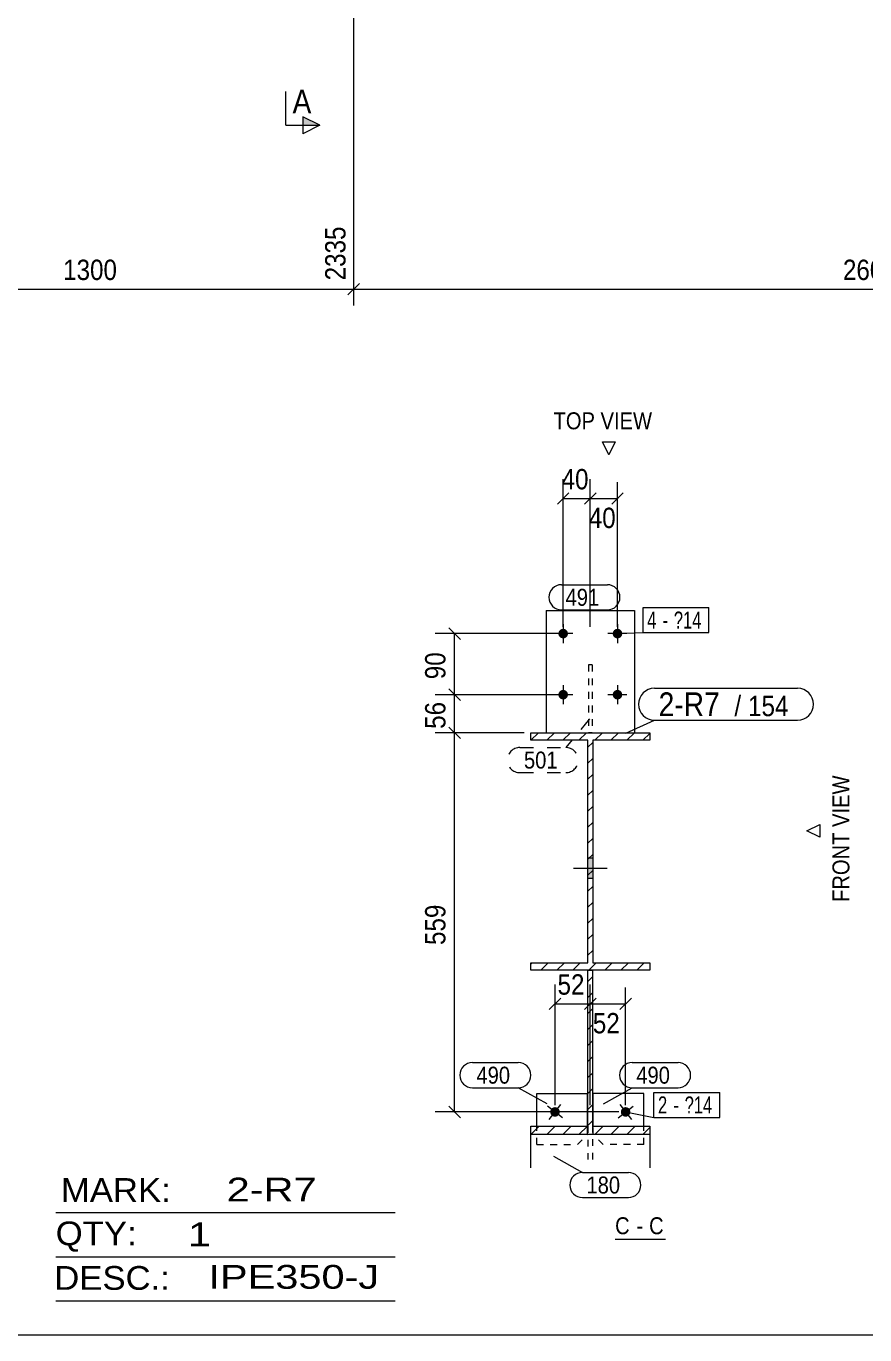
# Model space of a CAD drawing. Header units: millimetres. Extents: x 2 to 825, y 1 to 579.
# Drawn here: x 213.2 to 336.7, y 5 to 197.8 of the extents above; entities that cross this region are included whole.
import ezdxf

# ---------------------------------------------------------------- set-up
doc = ezdxf.new("R2010")
doc.units = ezdxf.units.MM
for name, pattern in [('XKITLINE00', [0]), ('XKITLINE01', [4, 1, -1, 1, -1]), ('XKITLINE02', [4, 2, -2])]:
    doc.linetypes.add(name, pattern=pattern)
for name, color, linetype, lineweight in [('Bolt', 3, 'Continuous', 0), ('BoltMark', 7, 'Continuous', 0), ('Dimensions', 7, 'Continuous', 0), ('DrawingSheet', 5, 'Continuous', 0), ('OtherObjectType', 7, 'Continuous', 0), ('Part', 2, 'Continuous', 0), ('PartMark', 7, 'Continuous', 0), ('Section', 6, 'Continuous', 0)]:
    doc.layers.add(name, color=color, linetype=linetype, lineweight=lineweight)
doc.styles.add('ARIAL', font='ARIAL.TTF')
doc.styles.add('ARIAL_NARROW', font='ARIALN.TTF')

# ---------------------------------------------------------------- blocks, each defined once
blk = doc.blocks.new('*A1')
at = {"layer": 'Part', "color": 7, "linetype": 'XKITLINE00', "lineweight": 0}
for p, q in [((287.52, 92.6), (288.61, 93.7)), ((287.52, 92.6), (287.52, 92.6)), ((289.88, 92.6), (290.97, 93.7)), ((292.23, 92.6), (293.33, 93.7)), ((294.59, 92.6), (295.69, 93.7)), ((296.95, 92.6), (298.05, 93.7)), ((299.31, 92.6), (300.4, 93.7)), ((301.66, 92.6), (302.76, 93.7)), ((304.02, 92.6), (305.02, 93.6)), ((295.92, 91.57), (296.62, 92.27)), ((295.92, 89.21), (296.62, 89.91)), ((295.92, 86.86), (296.62, 87.56)), ((295.92, 84.5), (296.62, 85.2)), ((295.92, 82.14), (296.62, 82.84)), ((295.92, 79.78), (296.62, 80.48)), ((295.92, 77.43), (296.62, 78.13)), ((295.92, 75.07), (296.62, 75.77)), ((295.92, 72.71), (296.62, 73.41)), ((295.92, 70.36), (296.62, 71.06)), ((295.92, 68), (296.62, 68.7)), ((295.92, 65.64), (296.62, 66.34)), ((295.92, 63.28), (296.62, 63.98)), ((287.52, 59.6), (287.72, 59.8)), ((288.98, 58.7), (290.08, 59.8)), ((291.34, 58.7), (292.44, 59.8)), ((293.69, 58.7), (294.79, 59.8)), ((295.92, 60.93), (296.62, 61.63)), ((296.05, 58.7), (297.15, 59.8)), ((298.41, 58.7), (299.51, 59.8)), ((300.77, 58.7), (301.87, 59.8)), ((303.12, 58.7), (304.22, 59.8))]:
    blk.add_line(p, q, dxfattribs=at)
blk = doc.blocks.new('*A2')
at = {"layer": 'Part', "color": 7, "linetype": 'XKITLINE00', "lineweight": 0}
for p, q in [((296.62, 57.77), (295.92, 57.07)), ((296.62, 55.41), (295.92, 54.71)), ((296.62, 53.05), (295.92, 52.35)), ((296.62, 50.7), (295.92, 50)), ((296.62, 48.34), (295.92, 47.64)), ((296.62, 45.98), (295.92, 45.28)), ((296.62, 43.62), (295.92, 42.92)), ((296.62, 41.27), (295.92, 40.57)), ((296.62, 38.91), (295.92, 38.21)), ((288.74, 35.75), (287.52, 34.52)), ((291.1, 35.75), (289.88, 34.52)), ((293.46, 35.75), (292.23, 34.52)), ((295.83, 35.76), (294.59, 34.52)), ((296.62, 36.55), (295.92, 35.85)), ((298.17, 35.75), (296.95, 34.52)), ((300.53, 35.75), (299.31, 34.52)), ((302.89, 35.75), (301.66, 34.52)), ((305.02, 35.52), (304.02, 34.52))]:
    blk.add_line(p, q, dxfattribs=at)
blk = doc.blocks.new('*A107')
at = {"layer": 'Bolt'}
blk.add_hatch(color=3, dxfattribs=at).paths.add_polyline_path([(296.62, 72.2), (295.92, 72.2), (295.92, 75.2), (296.62, 75.2)], flags=17)
at = {"layer": 'Bolt', "color": 3, "linetype": 'XKITLINE00', "lineweight": 0}
for p, q in [((296.62, 75.2), (295.92, 75.2)), ((298.77, 73.7), (293.77, 73.7)), ((296.62, 72.2), (295.92, 72.2))]:
    blk.add_line(p, q, dxfattribs=at)
blk = doc.blocks.new('*A108')
at = {"layer": 'Bolt'}
blk.add_hatch(color=3, dxfattribs=at).paths.add_polyline_path([(301.07, 38.41), (301.1, 38.43), (301.13, 38.45), (301.16, 38.46), (301.19, 38.48), (301.22, 38.49), (301.25, 38.5), (301.28, 38.51), (301.32, 38.52), (301.35, 38.53), (301.39, 38.53), (301.42, 38.54), (301.45, 38.54), (301.49, 38.54), (301.52, 38.54), (301.56, 38.53), (301.59, 38.53), (301.62, 38.52), (301.66, 38.51), (301.69, 38.5), (301.72, 38.49), (301.75, 38.48), (301.79, 38.46), (301.82, 38.45), (301.85, 38.43), (301.87, 38.41), (301.9, 38.39), (301.93, 38.37), (301.95, 38.34), (301.98, 38.32), (302, 38.29), (302.02, 38.27), (302.04, 38.24), (302.06, 38.21), (302.08, 38.18), (302.1, 38.15), (302.11, 38.12), (302.12, 38.09), (302.13, 38.06), (302.14, 38.02), (302.15, 37.99), (302.16, 37.96), (302.16, 37.92), (302.17, 37.89), (302.17, 37.85), (302.17, 37.82), (302.17, 37.79), (302.16, 37.75), (302.16, 37.72), (302.15, 37.68), (302.14, 37.65), (302.13, 37.62), (302.12, 37.59), (302.11, 37.55), (302.09, 37.52), (302.08, 37.49), (302.06, 37.46), (302.04, 37.43), (302.02, 37.41), (302, 37.38), (301.98, 37.35), (301.95, 37.33), (301.93, 37.31), (301.9, 37.29), (301.87, 37.27), (301.84, 37.25), (301.81, 37.23), (301.78, 37.21), (301.75, 37.2), (301.72, 37.18), (301.69, 37.17), (301.66, 37.16), (301.62, 37.15), (301.59, 37.15), (301.55, 37.14), (301.52, 37.14), (301.49, 37.14), (301.45, 37.14), (301.42, 37.14), (301.38, 37.14), (301.35, 37.15), (301.32, 37.16), (301.28, 37.16), (301.25, 37.17), (301.22, 37.19), (301.18, 37.2), (301.15, 37.21), (301.12, 37.23), (301.09, 37.25), (301.07, 37.27), (301.04, 37.29), (301.01, 37.31), (300.99, 37.33), (300.96, 37.36), (300.94, 37.38), (300.92, 37.41), (300.9, 37.44), (300.88, 37.46), (300.86, 37.49), (300.84, 37.52), (300.83, 37.56), (300.82, 37.59), (300.8, 37.62), (300.79, 37.65), (300.79, 37.69), (300.78, 37.72), (300.77, 37.75), (300.77, 37.79), (300.77, 37.82), (300.77, 37.86), (300.77, 37.89), (300.78, 37.93), (300.78, 37.96), (300.79, 37.99), (300.8, 38.03), (300.81, 38.06), (300.82, 38.09), (300.83, 38.12), (300.84, 38.15), (300.86, 38.18), (300.88, 38.21), (300.9, 38.24), (300.92, 38.27), (300.94, 38.3), (300.96, 38.32), (300.99, 38.35), (301.01, 38.37), (301.04, 38.39)], flags=17)
at = {"layer": 'Bolt', "color": 3, "linetype": 'XKITLINE00', "lineweight": 0}
for p, q in [((300.36, 36.98), (302.57, 38.7)), ((300.61, 38.94), (302.33, 36.73))]:
    blk.add_line(p, q, dxfattribs=at)
blk = doc.blocks.new('*A109')
at = {"layer": 'Bolt'}
blk.add_hatch(color=3, dxfattribs=at).paths.add_polyline_path([(290.61, 37.31), (290.59, 37.33), (290.56, 37.35), (290.54, 37.38), (290.52, 37.41), (290.5, 37.43), (290.48, 37.46), (290.46, 37.49), (290.44, 37.52), (290.43, 37.55), (290.42, 37.59), (290.41, 37.62), (290.4, 37.65), (290.39, 37.68), (290.38, 37.72), (290.38, 37.75), (290.37, 37.79), (290.37, 37.82), (290.37, 37.85), (290.37, 37.89), (290.37, 37.92), (290.38, 37.96), (290.39, 37.99), (290.39, 38.02), (290.4, 38.06), (290.42, 38.09), (290.43, 38.12), (290.44, 38.15), (290.46, 38.18), (290.48, 38.21), (290.5, 38.24), (290.52, 38.27), (290.54, 38.29), (290.56, 38.32), (290.59, 38.34), (290.61, 38.37), (290.64, 38.39), (290.67, 38.41), (290.69, 38.43), (290.72, 38.45), (290.75, 38.46), (290.78, 38.48), (290.82, 38.49), (290.85, 38.5), (290.88, 38.51), (290.92, 38.52), (290.95, 38.53), (290.98, 38.53), (291.02, 38.54), (291.05, 38.54), (291.09, 38.54), (291.12, 38.54), (291.15, 38.53), (291.19, 38.53), (291.22, 38.52), (291.26, 38.51), (291.29, 38.5), (291.32, 38.49), (291.35, 38.48), (291.38, 38.46), (291.41, 38.45), (291.44, 38.43), (291.47, 38.41), (291.5, 38.39), (291.53, 38.37), (291.55, 38.35), (291.58, 38.32), (291.6, 38.3), (291.62, 38.27), (291.64, 38.24), (291.66, 38.21), (291.68, 38.18), (291.69, 38.15), (291.71, 38.12), (291.72, 38.09), (291.73, 38.06), (291.74, 38.03), (291.75, 37.99), (291.76, 37.96), (291.76, 37.93), (291.77, 37.89), (291.77, 37.86), (291.77, 37.82), (291.77, 37.79), (291.76, 37.75), (291.76, 37.72), (291.75, 37.69), (291.74, 37.65), (291.73, 37.62), (291.72, 37.59), (291.71, 37.56), (291.7, 37.52), (291.68, 37.49), (291.66, 37.46), (291.64, 37.44), (291.62, 37.41), (291.6, 37.38), (291.58, 37.36), (291.55, 37.33), (291.53, 37.31), (291.5, 37.29), (291.47, 37.27), (291.45, 37.25), (291.42, 37.23), (291.39, 37.21), (291.35, 37.2), (291.32, 37.19), (291.29, 37.17), (291.26, 37.16), (291.22, 37.16), (291.19, 37.15), (291.16, 37.14), (291.12, 37.14), (291.09, 37.14), (291.05, 37.14), (291.02, 37.14), (290.99, 37.14), (290.95, 37.15), (290.92, 37.15), (290.88, 37.16), (290.85, 37.17), (290.82, 37.18), (290.79, 37.2), (290.76, 37.21), (290.73, 37.23), (290.7, 37.25), (290.67, 37.27), (290.64, 37.29)], flags=17)
at = {"layer": 'Bolt', "color": 3, "linetype": 'XKITLINE00', "lineweight": 0}
for p, q in [((292.17, 36.98), (289.96, 38.7)), ((290.21, 36.73), (291.93, 38.94))]:
    blk.add_line(p, q, dxfattribs=at)
blk = doc.blocks.new('*A110')
at = {"layer": 'Bolt'}
for points in [[(292.97, 108.27), (292.97, 108.23), (292.96, 108.2), (292.96, 108.16), (292.95, 108.13), (292.94, 108.1), (292.93, 108.06), (292.92, 108.03), (292.9, 108), (292.89, 107.97), (292.87, 107.94), (292.85, 107.91), (292.83, 107.88), (292.81, 107.86), (292.79, 107.83), (292.76, 107.81), (292.74, 107.78), (292.71, 107.76), (292.69, 107.74), (292.66, 107.72), (292.63, 107.7), (292.6, 107.68), (292.57, 107.67), (292.54, 107.65), (292.51, 107.64), (292.47, 107.63), (292.44, 107.62), (292.41, 107.61), (292.37, 107.61), (292.34, 107.6), (292.3, 107.6), (292.27, 107.6), (292.24, 107.6), (292.2, 107.6), (292.17, 107.61), (292.13, 107.61), (292.1, 107.62), (292.07, 107.63), (292.03, 107.64), (292, 107.65), (291.97, 107.67), (291.94, 107.68), (291.91, 107.7), (291.88, 107.72), (291.85, 107.74), (291.83, 107.76), (291.8, 107.78), (291.77, 107.81), (291.75, 107.83), (291.73, 107.86), (291.71, 107.88), (291.69, 107.91), (291.67, 107.94), (291.65, 107.97), (291.64, 108), (291.62, 108.03), (291.61, 108.06), (291.6, 108.1), (291.59, 108.13), (291.58, 108.16), (291.58, 108.2), (291.57, 108.23), (291.57, 108.27), (291.57, 108.3), (291.57, 108.33), (291.57, 108.37), (291.58, 108.4), (291.58, 108.44), (291.59, 108.47), (291.6, 108.5), (291.61, 108.54), (291.62, 108.57), (291.64, 108.6), (291.65, 108.63), (291.67, 108.66), (291.69, 108.69), (291.71, 108.72), (291.73, 108.74), (291.75, 108.77), (291.77, 108.8), (291.8, 108.82), (291.83, 108.84), (291.85, 108.86), (291.88, 108.88), (291.91, 108.9), (291.94, 108.92), (291.97, 108.93), (292, 108.95), (292.03, 108.96), (292.07, 108.97), (292.1, 108.98), (292.13, 108.99), (292.17, 108.99), (292.2, 109), (292.24, 109), (292.27, 109), (292.3, 109), (292.34, 109), (292.37, 108.99), (292.41, 108.99), (292.44, 108.98), (292.47, 108.97), (292.51, 108.96), (292.54, 108.95), (292.57, 108.93), (292.6, 108.92), (292.63, 108.9), (292.66, 108.88), (292.69, 108.86), (292.71, 108.84), (292.74, 108.82), (292.76, 108.8), (292.79, 108.77), (292.81, 108.74), (292.83, 108.72), (292.85, 108.69), (292.87, 108.66), (292.89, 108.63), (292.9, 108.6), (292.92, 108.57), (292.93, 108.54), (292.94, 108.5), (292.95, 108.47), (292.96, 108.44), (292.96, 108.4), (292.97, 108.37), (292.97, 108.33), (292.97, 108.3)], [(300.97, 108.27), (300.97, 108.23), (300.96, 108.2), (300.96, 108.16), (300.95, 108.13), (300.94, 108.1), (300.93, 108.06), (300.92, 108.03), (300.9, 108), (300.89, 107.97), (300.87, 107.94), (300.85, 107.91), (300.83, 107.88), (300.81, 107.86), (300.79, 107.83), (300.76, 107.81), (300.74, 107.78), (300.71, 107.76), (300.69, 107.74), (300.66, 107.72), (300.63, 107.7), (300.6, 107.68), (300.57, 107.67), (300.54, 107.65), (300.51, 107.64), (300.47, 107.63), (300.44, 107.62), (300.41, 107.61), (300.37, 107.61), (300.34, 107.6), (300.3, 107.6), (300.27, 107.6), (300.24, 107.6), (300.2, 107.6), (300.17, 107.61), (300.13, 107.61), (300.1, 107.62), (300.07, 107.63), (300.03, 107.64), (300, 107.65), (299.97, 107.67), (299.94, 107.68), (299.91, 107.7), (299.88, 107.72), (299.85, 107.74), (299.83, 107.76), (299.8, 107.78), (299.77, 107.81), (299.75, 107.83), (299.73, 107.86), (299.71, 107.88), (299.69, 107.91), (299.67, 107.94), (299.65, 107.97), (299.64, 108), (299.62, 108.03), (299.61, 108.06), (299.6, 108.1), (299.59, 108.13), (299.58, 108.16), (299.58, 108.2), (299.57, 108.23), (299.57, 108.27), (299.57, 108.3), (299.57, 108.33), (299.57, 108.37), (299.58, 108.4), (299.58, 108.44), (299.59, 108.47), (299.6, 108.5), (299.61, 108.54), (299.62, 108.57), (299.64, 108.6), (299.65, 108.63), (299.67, 108.66), (299.69, 108.69), (299.71, 108.72), (299.73, 108.74), (299.75, 108.77), (299.77, 108.8), (299.8, 108.82), (299.83, 108.84), (299.85, 108.86), (299.88, 108.88), (299.91, 108.9), (299.94, 108.92), (299.97, 108.93), (300, 108.95), (300.03, 108.96), (300.07, 108.97), (300.1, 108.98), (300.13, 108.99), (300.17, 108.99), (300.2, 109), (300.24, 109), (300.27, 109), (300.3, 109), (300.34, 109), (300.37, 108.99), (300.41, 108.99), (300.44, 108.98), (300.47, 108.97), (300.51, 108.96), (300.54, 108.95), (300.57, 108.93), (300.6, 108.92), (300.63, 108.9), (300.66, 108.88), (300.69, 108.86), (300.71, 108.84), (300.74, 108.82), (300.76, 108.8), (300.79, 108.77), (300.81, 108.74), (300.83, 108.72), (300.85, 108.69), (300.87, 108.66), (300.89, 108.63), (300.9, 108.6), (300.92, 108.57), (300.93, 108.54), (300.94, 108.5), (300.95, 108.47), (300.96, 108.44), (300.96, 108.4), (300.97, 108.37), (300.97, 108.33), (300.97, 108.3)], [(292.97, 99.27), (292.97, 99.23), (292.96, 99.2), (292.96, 99.16), (292.95, 99.13), (292.94, 99.1), (292.93, 99.06), (292.92, 99.03), (292.9, 99), (292.89, 98.97), (292.87, 98.94), (292.85, 98.91), (292.83, 98.88), (292.81, 98.86), (292.79, 98.83), (292.76, 98.81), (292.74, 98.78), (292.71, 98.76), (292.69, 98.74), (292.66, 98.72), (292.63, 98.7), (292.6, 98.68), (292.57, 98.67), (292.54, 98.65), (292.51, 98.64), (292.47, 98.63), (292.44, 98.62), (292.41, 98.61), (292.37, 98.61), (292.34, 98.6), (292.3, 98.6), (292.27, 98.6), (292.24, 98.6), (292.2, 98.6), (292.17, 98.61), (292.13, 98.61), (292.1, 98.62), (292.07, 98.63), (292.03, 98.64), (292, 98.65), (291.97, 98.67), (291.94, 98.68), (291.91, 98.7), (291.88, 98.72), (291.85, 98.74), (291.83, 98.76), (291.8, 98.78), (291.77, 98.81), (291.75, 98.83), (291.73, 98.86), (291.71, 98.88), (291.69, 98.91), (291.67, 98.94), (291.65, 98.97), (291.64, 99), (291.62, 99.03), (291.61, 99.06), (291.6, 99.1), (291.59, 99.13), (291.58, 99.16), (291.58, 99.2), (291.57, 99.23), (291.57, 99.27), (291.57, 99.3), (291.57, 99.33), (291.57, 99.37), (291.58, 99.4), (291.58, 99.44), (291.59, 99.47), (291.6, 99.5), (291.61, 99.54), (291.62, 99.57), (291.64, 99.6), (291.65, 99.63), (291.67, 99.66), (291.69, 99.69), (291.71, 99.72), (291.73, 99.74), (291.75, 99.77), (291.77, 99.8), (291.8, 99.82), (291.83, 99.84), (291.85, 99.86), (291.88, 99.88), (291.91, 99.9), (291.94, 99.92), (291.97, 99.93), (292, 99.95), (292.03, 99.96), (292.07, 99.97), (292.1, 99.98), (292.13, 99.99), (292.17, 99.99), (292.2, 100), (292.24, 100), (292.27, 100), (292.3, 100), (292.34, 100), (292.37, 99.99), (292.41, 99.99), (292.44, 99.98), (292.47, 99.97), (292.51, 99.96), (292.54, 99.95), (292.57, 99.93), (292.6, 99.92), (292.63, 99.9), (292.66, 99.88), (292.69, 99.86), (292.71, 99.84), (292.74, 99.82), (292.76, 99.8), (292.79, 99.77), (292.81, 99.74), (292.83, 99.72), (292.85, 99.69), (292.87, 99.66), (292.89, 99.63), (292.9, 99.6), (292.92, 99.57), (292.93, 99.54), (292.94, 99.5), (292.95, 99.47), (292.96, 99.44), (292.96, 99.4), (292.97, 99.37), (292.97, 99.33), (292.97, 99.3)], [(300.97, 99.27), (300.97, 99.23), (300.96, 99.2), (300.96, 99.16), (300.95, 99.13), (300.94, 99.1), (300.93, 99.06), (300.92, 99.03), (300.9, 99), (300.89, 98.97), (300.87, 98.94), (300.85, 98.91), (300.83, 98.88), (300.81, 98.86), (300.79, 98.83), (300.76, 98.81), (300.74, 98.78), (300.71, 98.76), (300.69, 98.74), (300.66, 98.72), (300.63, 98.7), (300.6, 98.68), (300.57, 98.67), (300.54, 98.65), (300.51, 98.64), (300.47, 98.63), (300.44, 98.62), (300.41, 98.61), (300.37, 98.61), (300.34, 98.6), (300.3, 98.6), (300.27, 98.6), (300.24, 98.6), (300.2, 98.6), (300.17, 98.61), (300.13, 98.61), (300.1, 98.62), (300.07, 98.63), (300.03, 98.64), (300, 98.65), (299.97, 98.67), (299.94, 98.68), (299.91, 98.7), (299.88, 98.72), (299.85, 98.74), (299.83, 98.76), (299.8, 98.78), (299.77, 98.81), (299.75, 98.83), (299.73, 98.86), (299.71, 98.88), (299.69, 98.91), (299.67, 98.94), (299.65, 98.97), (299.64, 99), (299.62, 99.03), (299.61, 99.06), (299.6, 99.1), (299.59, 99.13), (299.58, 99.16), (299.58, 99.2), (299.57, 99.23), (299.57, 99.27), (299.57, 99.3), (299.57, 99.33), (299.57, 99.37), (299.58, 99.4), (299.58, 99.44), (299.59, 99.47), (299.6, 99.5), (299.61, 99.54), (299.62, 99.57), (299.64, 99.6), (299.65, 99.63), (299.67, 99.66), (299.69, 99.69), (299.71, 99.72), (299.73, 99.74), (299.75, 99.77), (299.77, 99.8), (299.8, 99.82), (299.83, 99.84), (299.85, 99.86), (299.88, 99.88), (299.91, 99.9), (299.94, 99.92), (299.97, 99.93), (300, 99.95), (300.03, 99.96), (300.07, 99.97), (300.1, 99.98), (300.13, 99.99), (300.17, 99.99), (300.2, 100), (300.24, 100), (300.27, 100), (300.3, 100), (300.34, 100), (300.37, 99.99), (300.41, 99.99), (300.44, 99.98), (300.47, 99.97), (300.51, 99.96), (300.54, 99.95), (300.57, 99.93), (300.6, 99.92), (300.63, 99.9), (300.66, 99.88), (300.69, 99.86), (300.71, 99.84), (300.74, 99.82), (300.76, 99.8), (300.79, 99.77), (300.81, 99.74), (300.83, 99.72), (300.85, 99.69), (300.87, 99.66), (300.89, 99.63), (300.9, 99.6), (300.92, 99.57), (300.93, 99.54), (300.94, 99.5), (300.95, 99.47), (300.96, 99.44), (300.96, 99.4), (300.97, 99.37), (300.97, 99.33), (300.97, 99.3)]]:
    blk.add_hatch(color=3, dxfattribs=at).paths.add_polyline_path(points, flags=17)
at = {"layer": 'Bolt', "color": 3, "linetype": 'XKITLINE00', "lineweight": 0}
for p, q in [((293.67, 108.3), (290.87, 108.3)), ((292.27, 109.7), (292.27, 106.9)), ((301.67, 108.3), (298.87, 108.3)), ((300.27, 109.7), (300.27, 106.9)), ((292.27, 100.7), (292.27, 97.9)), ((300.27, 100.7), (300.27, 97.9)), ((293.67, 99.3), (290.87, 99.3)), ((301.67, 99.3), (298.87, 99.3))]:
    blk.add_line(p, q, dxfattribs=at)
blk = doc.blocks.new('*A111')
at = {"layer": 'Part', "color": 2, "linetype": 'XKITLINE00', "lineweight": 0}
for p, q in [((287.52, 92.6), (287.52, 93.7)), ((287.52, 93.7), (305.02, 93.7)), ((295.92, 92.6), (287.52, 92.6)), ((295.92, 59.8), (295.92, 92.6)), ((305.02, 92.6), (296.62, 92.6)), ((296.62, 92.6), (296.62, 59.8)), ((305.02, 93.7), (305.02, 92.6)), ((287.52, 58.7), (287.52, 59.8)), ((287.52, 59.8), (295.92, 59.8)), ((296.62, 59.8), (305.02, 59.8)), ((305.02, 59.8), (305.02, 58.7)), ((305.02, 58.7), (287.52, 58.7))]:
    blk.add_line(p, q, dxfattribs=at)
blk = doc.blocks.new('*A112')
at = {"layer": 'Part', "color": 2, "linetype": 'XKITLINE00', "lineweight": 0}
for p, q in [((304.17, 40.54), (296.67, 40.54)), ((296.67, 35.75), (296.67, 40.54)), ((304.17, 35.75), (304.17, 40.54))]:
    blk.add_line(p, q, dxfattribs=at)
at = {"layer": 'Part', "color": 7, "linetype": 'XKITLINE01', "lineweight": 0}
for p, q in [((296.67, 34.54), (296.67, 35.75)), ((304.17, 33.04), (304.17, 35.75)), ((298.17, 33.04), (296.67, 34.54)), ((304.17, 33.04), (298.17, 33.04))]:
    blk.add_line(p, q, dxfattribs=at)
blk = doc.blocks.new('*A113')
at = {"layer": 'Part', "color": 2, "linetype": 'XKITLINE00', "lineweight": 0}
for p, q in [((288.37, 40.54), (295.87, 40.54)), ((288.37, 35.75), (288.37, 40.54)), ((295.87, 35.75), (295.87, 40.54))]:
    blk.add_line(p, q, dxfattribs=at)
at = {"layer": 'Part', "color": 7, "linetype": 'XKITLINE01', "lineweight": 0}
for p, q in [((288.37, 33.04), (288.37, 35.75)), ((295.87, 34.54), (295.87, 35.75)), ((288.37, 33.04), (294.37, 33.04)), ((294.37, 33.04), (295.87, 34.54))]:
    blk.add_line(p, q, dxfattribs=at)
blk = doc.blocks.new('*A114')
at = {"layer": 'Part', "color": 2, "linetype": 'XKITLINE00', "lineweight": 0}
for p, q in [((289.77, 111.7), (289.77, 93.7)), ((289.77, 111.7), (302.77, 111.7)), ((302.77, 111.7), (302.77, 93.7)), ((289.77, 93.7), (302.77, 93.7))]:
    blk.add_line(p, q, dxfattribs=at)
blk = doc.blocks.new('*A115')
at = {"layer": 'Part', "color": 7, "linetype": 'XKITLINE01', "lineweight": 0}
for p, q in [((296.52, 103.7), (296.02, 103.7)), ((296.02, 103.7), (296.02, 93.7)), ((296.52, 103.7), (296.52, 93.7)), ((296.52, 93.7), (296.02, 93.7))]:
    blk.add_line(p, q, dxfattribs=at)
blk = doc.blocks.new('*A116')
at = {"layer": 'Part', "color": 2, "linetype": 'XKITLINE00', "lineweight": 0}
for p, q in [((295.92, 35.75), (295.92, 58.7)), ((295.92, 58.7), (296.62, 58.7)), ((296.62, 58.7), (296.62, 58.7)), ((296.62, 35.75), (296.62, 58.7)), ((287.52, 29.59), (287.52, 35.75)), ((287.52, 35.75), (295.92, 35.75)), ((296.62, 35.75), (305.02, 35.75)), ((305.02, 35.75), (305.02, 29.59)), ((305.02, 34.52), (287.52, 34.52))]:
    blk.add_line(p, q, dxfattribs=at)
at = {"layer": 'Part', "color": 7, "linetype": 'XKITLINE01', "lineweight": 0}
for p, q in [((295.92, 35.75), (295.92, 30.82)), ((296.62, 30.82), (296.62, 35.75))]:
    blk.add_line(p, q, dxfattribs=at)
blk = doc.blocks.new('*A125')
at = {"layer": 'DrawingSheet', "color": 5, "linetype": 'XKITLINE00', "lineweight": 0}
blk.add_line((5, 5), (825, 5), dxfattribs=at)
blk = doc.blocks.new('*A129')
at = {"layer": 'OtherObjectType', "color": 6, "linetype": 'XKITLINE00', "lineweight": 0}
for p, q in [((217.5, 23), (267.5, 23)), ((217.5, 16.5), (267.5, 16.5)), ((217.5, 10), (267.5, 10))]:
    blk.add_line(p, q, dxfattribs=at)
at = {"layer": 'OtherObjectType', "color": 6, "style": 'ARIAL_NARROW'}
for s, width, p in [('MARK:', 1.275, (218.27, 24.58)), ('2-R7', 1.525501, (242.69, 24.65)), ('QTY:', 1.275, (217.5, 18.19)), ('1', 1.525501, (236.99, 18.05)), ('DESC.:', 1.275, (217.29, 11.63)), ('IPE350-J', 1.525501, (240, 11.79))]:
    blk.add_text(s, height=3.5, dxfattribs=dict(at, width=width)).set_placement(p)
blk = doc.blocks.new('*A163')
at = {"layer": 'Dimensions', "color": 7, "linetype": 'XKITLINE00', "lineweight": 0}
for p, q in [((184.7, 237.64), (184.7, 156.64)), ((261.4, 237.64), (261.4, 156.64)), ((185.55, 159.89), (183.85, 158.19)), ((184.7, 159.04), (261.4, 159.04)), ((262.25, 159.89), (260.55, 158.19))]:
    blk.add_line(p, q, dxfattribs=at)
at = {"layer": 'Dimensions', "color": 3}
for p in [(184.7, 159.04), (261.4, 159.04)]:
    blk.add_point(p, dxfattribs=at)
at = {"layer": 'Dimensions', "color": 3, "style": 'ARIAL', "width": 0.85}
blk.add_text('2335', height=3, rotation=90.0002, dxfattribs=at).set_placement((260.2, 160.34))
blk.add_text('1300', height=3, dxfattribs=at).set_placement((218.6, 160.39))
blk = doc.blocks.new('*A164')
at = {"layer": 'Dimensions', "color": 7, "linetype": 'XKITLINE00', "lineweight": 0}
for p, q in [((261.4, 237.64), (261.4, 156.64)), ((414.48, 237.64), (414.48, 156.64)), ((262.25, 159.89), (260.55, 158.19)), ((261.4, 159.04), (414.48, 159.04)), ((415.33, 159.89), (413.63, 158.19))]:
    blk.add_line(p, q, dxfattribs=at)
at = {"layer": 'Dimensions', "color": 3}
for p in [(261.4, 159.04), (414.48, 159.04)]:
    blk.add_point(p, dxfattribs=at)
at = {"layer": 'Dimensions', "color": 3, "style": 'ARIAL', "width": 0.85}
blk.add_text('4935', height=3, rotation=90.0002, dxfattribs=at).set_placement((413.28, 160.34))
blk.add_text('2600', height=3, dxfattribs=at).set_placement((333.49, 160.39))
blk = doc.blocks.new('*A195')
at = {"layer": 'Section'}
for points in [[(253.9, 305.61), (256.4, 305.61), (253.9, 304.36)], [(253.9, 184.43), (256.4, 183.18), (253.9, 183.18)]]:
    blk.add_hatch(color=3, dxfattribs=at).paths.add_polyline_path(points, flags=17)
at = {"layer": 'Section', "color": 3, "linetype": 'XKITLINE00', "lineweight": 0}
for p, q in [((253.9, 304.36), (253.9, 306.86)), ((253.9, 306.86), (256.4, 305.61)), ((256.4, 305.61), (253.9, 304.36)), ((256.4, 183.18), (253.9, 184.43)), ((253.9, 184.43), (253.9, 181.93)), ((256.4, 183.18), (253.9, 181.93))]:
    blk.add_line(p, q, dxfattribs=at)
at = {"layer": 'Section', "color": 1, "linetype": 'XKITLINE00', "lineweight": 0}
for p, q in [((251.4, 305.61), (251.4, 300.61)), ((251.4, 305.61), (256.4, 305.61)), ((251.4, 183.18), (251.4, 188.18)), ((251.4, 183.18), (256.4, 183.18))]:
    blk.add_line(p, q, dxfattribs=at)
at = {"layer": 'Section', "color": 7, "style": 'ARIAL', "width": 0.85}
for p in [(252.4, 300.36), (252.4, 184.93)]:
    blk.add_text('A', height=3.5, dxfattribs=at).set_placement(p)
blk = doc.blocks.new('*A243')
at = {"layer": 'Dimensions', "color": 7, "linetype": 'XKITLINE00', "lineweight": 0}
for p, q in [((291.07, 38.84), (291.07, 56.61)), ((296.27, 38.84), (296.27, 56.61)), ((291.92, 54.61), (290.22, 52.92)), ((297.12, 54.61), (295.42, 52.92)), ((291.07, 53.76), (296.27, 53.76))]:
    blk.add_line(p, q, dxfattribs=at)
at = {"layer": 'Dimensions', "color": 3}
for p in [(291.07, 53.76), (296.27, 53.76)]:
    blk.add_point(p, dxfattribs=at)
at = {"layer": 'Dimensions', "color": 3, "style": 'ARIAL', "width": 0.85}
blk.add_text('52', height=3, dxfattribs=at).set_placement((291.44, 55.11))
blk = doc.blocks.new('*A244')
at = {"layer": 'Dimensions', "color": 7, "linetype": 'XKITLINE00', "lineweight": 0}
for p, q in [((296.27, 38.84), (296.27, 56.16)), ((301.47, 38.84), (301.47, 56.16)), ((297.12, 54.61), (295.42, 52.92)), ((302.32, 54.61), (300.62, 52.92)), ((296.27, 53.76), (301.47, 53.76))]:
    blk.add_line(p, q, dxfattribs=at)
at = {"layer": 'Dimensions', "color": 3}
for p in [(296.27, 53.76), (301.47, 53.76)]:
    blk.add_point(p, dxfattribs=at)
at = {"layer": 'Dimensions', "color": 3, "style": 'ARIAL', "width": 0.85}
blk.add_text('52', height=3, dxfattribs=at).set_placement((296.64, 49.41))
blk = doc.blocks.new('*A245')
at = {"layer": 'Dimensions', "color": 7, "linetype": 'XKITLINE00', "lineweight": 0}
for p, q in [((292.27, 109.3), (292.27, 131.05)), ((296.27, 109.3), (296.27, 131.05)), ((293.12, 129.05), (291.42, 127.35)), ((292.27, 128.2), (296.27, 128.2)), ((297.12, 129.05), (295.42, 127.35))]:
    blk.add_line(p, q, dxfattribs=at)
at = {"layer": 'Dimensions', "color": 3}
for p in [(292.27, 128.2), (296.27, 128.2)]:
    blk.add_point(p, dxfattribs=at)
at = {"layer": 'Dimensions', "color": 3, "style": 'ARIAL', "width": 0.85}
blk.add_text('40', height=3, dxfattribs=at).set_placement((292.04, 129.55))
blk = doc.blocks.new('*A246')
at = {"layer": 'Dimensions', "color": 7, "linetype": 'XKITLINE00', "lineweight": 0}
for p, q in [((296.27, 109.3), (296.27, 130.6)), ((300.27, 109.3), (300.27, 130.6)), ((297.12, 129.05), (295.42, 127.35)), ((296.27, 128.2), (300.27, 128.2)), ((301.12, 129.05), (299.42, 127.35))]:
    blk.add_line(p, q, dxfattribs=at)
at = {"layer": 'Dimensions', "color": 3}
for p in [(296.27, 128.2), (300.27, 128.2)]:
    blk.add_point(p, dxfattribs=at)
at = {"layer": 'Dimensions', "color": 3, "style": 'ARIAL', "width": 0.85}
blk.add_text('40', height=3, dxfattribs=at).set_placement((296.04, 123.85))
blk = doc.blocks.new('*A247')
at = {"layer": 'Dimensions', "color": 7, "linetype": 'XKITLINE00', "lineweight": 0}
for p, q in [((275.42, 94.54), (277.12, 92.85)), ((286.52, 93.7), (273.42, 93.7)), ((276.27, 37.84), (276.27, 93.7)), ((275.42, 38.69), (277.12, 36.99)), ((300.47, 37.84), (273.42, 37.84))]:
    blk.add_line(p, q, dxfattribs=at)
at = {"layer": 'Dimensions', "color": 3}
for p in [(276.27, 93.7), (276.27, 37.84)]:
    blk.add_point(p, dxfattribs=at)
at = {"layer": 'Dimensions', "color": 3, "style": 'ARIAL', "width": 0.85}
blk.add_text('559', height=3, rotation=90.0002, dxfattribs=at).set_placement((274.92, 62.43))
blk = doc.blocks.new('*A248')
at = {"layer": 'Dimensions', "color": 7, "linetype": 'XKITLINE00', "lineweight": 0}
for p, q in [((291.27, 99.3), (273.42, 99.3)), ((275.42, 100.15), (277.12, 98.45)), ((276.27, 93.7), (276.27, 99.3)), ((275.42, 94.54), (277.12, 92.85)), ((286.52, 93.7), (273.42, 93.7))]:
    blk.add_line(p, q, dxfattribs=at)
at = {"layer": 'Dimensions', "color": 3}
for p in [(276.27, 99.3), (276.27, 93.7)]:
    blk.add_point(p, dxfattribs=at)
at = {"layer": 'Dimensions', "color": 3, "style": 'ARIAL', "width": 0.85}
blk.add_text('56', height=3, rotation=90.0002, dxfattribs=at).set_placement((274.92, 94.27))
blk = doc.blocks.new('*A249')
at = {"layer": 'Dimensions', "color": 7, "linetype": 'XKITLINE00', "lineweight": 0}
for p, q in [((291.27, 108.3), (273.42, 108.3)), ((275.42, 109.15), (277.12, 107.45)), ((276.27, 99.3), (276.27, 108.3)), ((291.27, 99.3), (273.42, 99.3)), ((275.42, 100.15), (277.12, 98.45))]:
    blk.add_line(p, q, dxfattribs=at)
at = {"layer": 'Dimensions', "color": 3}
for p in [(276.27, 108.3), (276.27, 99.3)]:
    blk.add_point(p, dxfattribs=at)
at = {"layer": 'Dimensions', "color": 3, "style": 'ARIAL', "width": 0.85}
blk.add_text('90', height=3, rotation=90.0002, dxfattribs=at).set_placement((274.92, 101.58))
blk = doc.blocks.new('*A250')
at = {"layer": 'BoltMark', "color": 7, "linetype": 'XKITLINE00', "lineweight": 0}
for p, q in [((304.04, 112.15), (313.73, 112.15)), ((304.04, 108.45), (304.04, 112.15)), ((313.73, 108.45), (313.73, 112.15)), ((300.27, 108.3), (304.04, 108.45)), ((304.04, 108.45), (313.73, 108.45))]:
    blk.add_line(p, q, dxfattribs=at)
at = {"layer": 'BoltMark', "color": 3, "style": 'ARIAL_NARROW', "width": 0.85}
for s, p in [('4', (304.64, 109.05)), ('-', (306.91, 109.05)), ('?14', (308.57, 109.05))]:
    blk.add_text(s, height=2.5, dxfattribs=at).set_placement(p)
blk = doc.blocks.new('*A251')
at = {"layer": 'BoltMark', "color": 7, "linetype": 'XKITLINE00', "lineweight": 0}
for p, q in [((305.64, 40.72), (315.33, 40.72)), ((305.64, 37.02), (305.64, 40.72)), ((315.33, 37.02), (315.33, 40.72)), ((301.47, 37.84), (305.64, 37.02)), ((305.64, 37.02), (315.33, 37.02))]:
    blk.add_line(p, q, dxfattribs=at)
at = {"layer": 'BoltMark', "color": 3, "style": 'ARIAL_NARROW', "width": 0.85}
for s, p in [('2', (306.24, 37.62)), ('-', (308.51, 37.62)), ('?14', (310.17, 37.62))]:
    blk.add_text(s, height=2.5, dxfattribs=at).set_placement(p)
blk = doc.blocks.new('*A252')
at = {"layer": 'PartMark', "color": 7, "linetype": 'XKITLINE02', "lineweight": 0}
for p, q in [((296.15, 95.73), (292.65, 91.52)), ((285.89, 91.52), (292.65, 91.52)), ((285.89, 87.82), (292.65, 87.82))]:
    blk.add_line(p, q, dxfattribs=at)
for centre, start, end in [((285.89, 89.67), 90, 270), ((292.65, 89.67), 270, 90)]:
    blk.add_arc(centre, 1.85, start, end, dxfattribs=at)
at = {"layer": 'PartMark', "color": 3, "style": 'ARIAL', "width": 0.85}
blk.add_text('501', height=2.5, dxfattribs=at).set_placement((286.49, 88.42))
blk = doc.blocks.new('*A253')
at = {"layer": 'PartMark', "color": 7, "linetype": 'XKITLINE00', "lineweight": 0}
for p, q in [((290.86, 31.32), (295.1, 28.92)), ((295.1, 28.92), (301.87, 28.92)), ((295.1, 25.22), (301.87, 25.22))]:
    blk.add_line(p, q, dxfattribs=at)
for centre, start, end in [((295.1, 27.07), 90, 270), ((301.87, 27.07), 270, 90)]:
    blk.add_arc(centre, 1.85, start, end, dxfattribs=at)
at = {"layer": 'PartMark', "color": 3, "style": 'ARIAL', "width": 0.85}
blk.add_text('180', height=2.5, dxfattribs=at).set_placement((295.7, 25.82))
blk = doc.blocks.new('*A254')
at = {"layer": 'PartMark', "color": 7, "linetype": 'XKITLINE00', "lineweight": 0}
for p, q in [((305.73, 100.24), (326.79, 100.24)), ((301.49, 93.65), (305.73, 95.54)), ((305.73, 95.54), (326.79, 95.54))]:
    blk.add_line(p, q, dxfattribs=at)
for centre, start, end in [((305.73, 97.89), 90, 270), ((326.79, 97.89), 270, 90)]:
    blk.add_arc(centre, 2.35, start, end, dxfattribs=at)
at = {"layer": 'PartMark', "color": 1, "style": 'ARIAL', "width": 0.85}
blk.add_text('2-R7', height=3.5, dxfattribs=at).set_placement((306.33, 96.14))
at = {"layer": 'PartMark', "color": 3, "style": 'ARIAL', "width": 0.85}
for s, p in [('/', (317.5, 96.14)), ('154', (319.51, 96.14))]:
    blk.add_text(s, height=3, dxfattribs=at).set_placement(p)
blk = doc.blocks.new('*A255')
at = {"layer": 'PartMark', "color": 7, "linetype": 'XKITLINE00', "lineweight": 0}
for p, q in [((278.89, 45.1), (285.66, 45.1)), ((278.89, 41.4), (285.66, 41.4)), ((289.9, 39.01), (285.66, 41.4))]:
    blk.add_line(p, q, dxfattribs=at)
for centre, start, end in [((278.89, 43.25), 90, 270), ((285.66, 43.25), 270, 90)]:
    blk.add_arc(centre, 1.85, start, end, dxfattribs=at)
at = {"layer": 'PartMark', "color": 3, "style": 'ARIAL', "width": 0.85}
blk.add_text('490', height=2.5, dxfattribs=at).set_placement((279.49, 42))
blk = doc.blocks.new('*A256')
at = {"layer": 'PartMark', "color": 7, "linetype": 'XKITLINE00', "lineweight": 0}
for p, q in [((292.02, 115.5), (298.78, 115.5)), ((292.02, 111.8), (298.78, 111.8))]:
    blk.add_line(p, q, dxfattribs=at)
for centre, start, end in [((292.02, 113.65), 90, 270), ((298.78, 113.65), 270, 90)]:
    blk.add_arc(centre, 1.85, start, end, dxfattribs=at)
at = {"layer": 'PartMark', "color": 3, "style": 'ARIAL', "width": 0.85}
blk.add_text('491', height=2.5, dxfattribs=at).set_placement((292.62, 112.4))
blk = doc.blocks.new('*A257')
at = {"layer": 'PartMark', "color": 7, "linetype": 'XKITLINE00', "lineweight": 0}
for p, q in [((302.44, 45.1), (309.2, 45.1)), ((298.2, 39.01), (302.44, 41.4)), ((302.44, 41.4), (309.2, 41.4))]:
    blk.add_line(p, q, dxfattribs=at)
for centre, start, end in [((302.44, 43.25), 90, 270), ((309.2, 43.25), 270, 90)]:
    blk.add_arc(centre, 1.85, start, end, dxfattribs=at)
at = {"layer": 'PartMark', "color": 3, "style": 'ARIAL', "width": 0.85}
blk.add_text('490', height=2.5, dxfattribs=at).set_placement((303.04, 42))
blk = doc.blocks.new('*A258')
at = {"layer": 'OtherObjectType', "color": 7, "linetype": 'XKITLINE00', "lineweight": 0}
for p, q in [((299, 134.65), (298.07, 136.53)), ((298.07, 136.53), (299.94, 136.53)), ((299.94, 136.53), (299, 134.65)), ((299, 134.65), (299, 134.65)), ((328.19, 79.24), (330.06, 80.17)), ((330.06, 78.3), (328.19, 79.24)), ((328.19, 79.24), (328.19, 79.24)), ((330.06, 80.17), (330.06, 78.3)), ((299.92, 19.07), (307.34, 19.07))]:
    blk.add_line(p, q, dxfattribs=at)
at = {"layer": 'OtherObjectType', "color": 7, "style": 'ARIAL', "width": 0.85}
for s, p in [('TOP VIEW', (290.85, 138.4)), ('C', (299.92, 19.82)), ('C', (304.93, 19.82)), ('-', (303.07, 19.82))]:
    blk.add_text(s, height=2.5, dxfattribs=at).set_placement(p)
blk.add_text('FRONT VIEW', height=2.5, rotation=90, dxfattribs=at).set_placement((334.44, 68.77))

msp = doc.modelspace()

# ---------------------------------------------------------------- block references
at = {"lineweight": 0}
for name in ['*A125', '*A195', '*A163', '*A164', '*A245', '*A246', '*A256', '*A250', '*A114', '*A249', '*A110', '*A115', '*A248', '*A254', '*A247', '*A252', '*A1', '*A111', '*A107', '*A116', '*A243', '*A2', '*A244', '*A255', '*A257', '*A113', '*A112', '*A251', '*A109', '*A108', '*A253', '*A129']:
    msp.add_blockref(name, (0, 0), dxfattribs=at)
at = {"layer": 'OtherObjectType', "lineweight": 0}
msp.add_blockref('*A258', (0, 0), dxfattribs=at)

doc.saveas('drawing.dxf')
